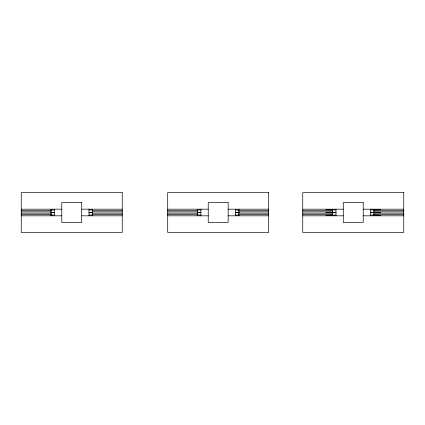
<?xml version="1.0" encoding="UTF-8"?>
<svg xmlns="http://www.w3.org/2000/svg" width="425" height="425" viewBox="0 0 425 425"><rect width="100%" height="100%" fill="white"/><g stroke="black" fill="none" stroke-linecap="round" stroke-linejoin="round"><path stroke-width="0.64" d="M21.25 209.18L61.784 209.18M81.717 209.18L122.251 209.18M167.694 209.18L208.229 209.18M228.161 209.18L268.696 209.18M302.749 209.18L343.283 209.18M363.216 209.18L403.75 209.18M50.692 209.971L54.474 209.971M89.027 209.971L92.177 209.971M197.131 209.971L200.919 209.971M235.471 209.971L239.254 209.971M335.973 209.971L325.885 209.716M370.526 209.971L380.619 209.716M21.25 210.508L51.149 210.508M92.347 210.508L122.251 210.508M167.694 210.508L197.593 210.508M238.792 210.508L268.696 210.508M302.749 210.508L332.653 210.508M373.851 210.508L403.75 210.508M21.25 211.836L51.149 211.836M92.347 211.836L122.251 211.836M167.694 211.836L197.593 211.836M238.792 211.836L268.696 211.836M302.749 211.836L332.653 211.836M373.851 211.836L403.75 211.836M50.692 212.367L54.474 212.367M89.027 212.367L92.177 212.367M197.131 212.367L200.919 212.367M235.471 212.367L239.254 212.367M335.973 212.367L325.885 212.367L335.973 212.633M370.526 212.367L380.619 212.627L370.526 212.633M50.692 212.633L54.474 212.633M89.027 212.633L92.177 212.633M197.131 212.633L200.919 212.633M235.471 212.633L239.254 212.633M21.25 213.164L51.149 213.164M92.347 213.164L122.251 213.164M167.694 213.164L197.593 213.164M238.792 213.164L268.696 213.164M302.749 213.164L332.653 213.164M373.851 213.164L403.75 213.164M21.25 214.492L51.149 214.492M92.347 214.492L122.251 214.492M167.694 214.492L197.593 214.492M238.792 214.492L268.696 214.492M302.749 214.492L332.653 214.492M373.851 214.492L403.75 214.492M50.692 215.029L54.474 215.029M89.027 215.029L92.177 215.029M197.131 215.029L200.919 215.029M235.471 215.029L239.254 215.029M335.973 215.029L325.885 215.284M370.526 215.029L380.619 215.284M21.25 215.82L61.784 215.82M81.717 215.82L122.251 215.82M167.694 215.82L208.229 215.82M228.161 215.82L268.696 215.82M302.749 215.82L343.283 215.82M363.216 215.82L403.75 215.82M373.851 209.18L373.851 215.82M370.526 209.18L370.526 215.82M335.973 209.18L335.973 215.82M332.653 209.18L332.653 215.82M238.792 209.18L238.792 215.82M235.471 209.18L235.471 215.82M200.919 209.18L200.919 215.82M197.593 209.18L197.593 215.82M92.347 209.18L92.347 215.82M89.027 209.18L89.027 215.82M54.474 209.18L54.474 215.82M51.149 209.18L51.149 215.82M122.251 192.567L21.25 192.567L21.25 232.433L122.251 232.433L122.251 192.567M268.696 192.567L167.694 192.567L167.694 232.433L268.696 232.433L268.696 192.567M403.75 192.567L302.749 192.567L302.749 232.433L403.75 232.433L403.75 192.567M81.717 202.534L61.784 202.534L61.784 222.466L81.717 222.466L81.717 202.534M228.161 202.534L208.229 202.534L208.229 222.466L228.161 222.466L228.161 202.534M363.216 202.534L343.283 202.534L343.283 222.466L363.216 222.466L363.216 202.534"/></g></svg>
